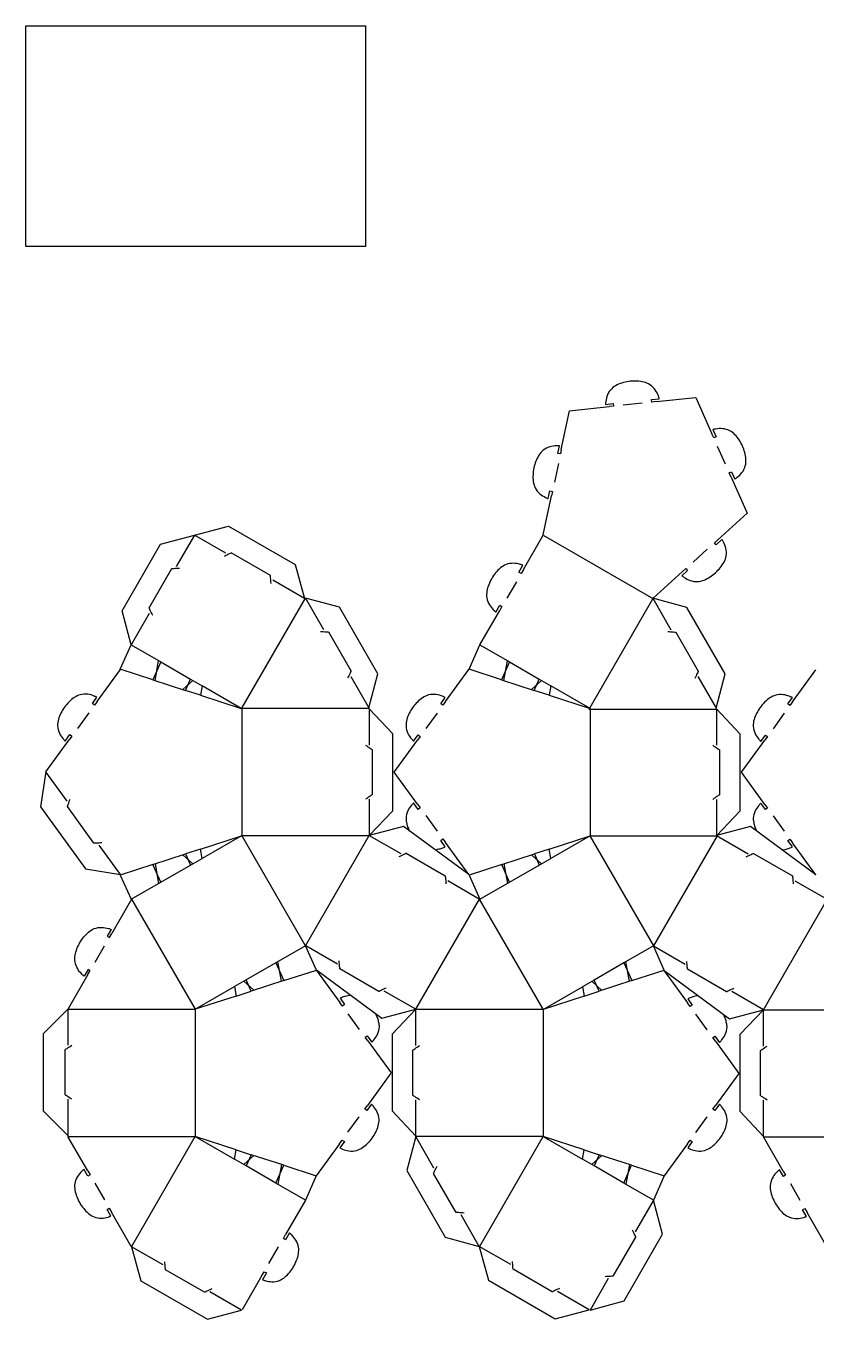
# Model space of a CAD drawing. Extents: x 0 to 369, y -59 to 229.
# Drawn here: x 0 to 157.6, y -29.6 to 228.6 of the extents above; entities that cross this region are included whole.
import ezdxf

# ---------------------------------------------------------------- set-up
doc = ezdxf.new("R2010")
doc.units = 0
doc.layers.get('0').update_dxf_attribs({"linetype": 'CONTINUOUS'})

msp = doc.modelspace()

# ---------------------------------------------------------------- linework, layer by layer
at = {"color": 7}
for p, q in [((0, 228.6), (67.733333, 228.6)), ((0, 184.573333), (0, 228.6)), ((0, 228.6), (0, 228.6)), ((67.733333, 228.6), (67.733333, 184.573333)), ((67.733333, 184.573333), (0, 184.573333))]:
    msp.add_line(p, q, dxfattribs=at)
at = {"color": 5}
for p, q in [((108.443056, 151.777593), (116.31453, 152.60473)), ((115.605955, 153.038426), (117.163215, 153.202101)), ((117.21607, 152.69924), (116.314528, 152.604769)), ((117.163215, 153.202101), (117.21607, 152.69924)), ((124.784581, 154.003138), (126.341855, 154.166813)), ((124.837404, 153.500568), (124.784581, 154.003138)), ((125.738884, 153.595603), (124.837404, 153.500568)), ((125.738882, 153.595606), (133.610356, 154.42274)), ((133.610356, 154.42274), (136.829427, 147.192125)), ((106.797292, 144.035777), (108.443056, 151.777593)), ((137.197905, 146.363916), (136.829467, 147.192136)), ((137.022936, 148.000037), (137.659821, 146.569574)), ((106.11481, 143.254118), (106.440368, 144.785752)), ((137.659821, 146.569574), (137.197905, 146.363916)), ((106.609103, 143.149055), (106.11481, 143.254118)), ((106.797294, 144.03578), (106.609103, 143.149055)), ((140.315134, 139.363219), (140.776785, 139.568758)), ((140.776785, 139.568758), (141.413673, 138.138284)), ((140.684089, 138.535227), (140.315134, 139.363219)), ((140.684092, 138.535232), (143.903164, 131.304614)), ((103.181621, 127.024672), (104.827386, 134.766487)), ((104.195953, 134.226616), (104.521511, 135.758236)), ((104.521511, 135.758236), (105.016091, 135.653108)), ((105.016091, 135.653108), (104.827347, 134.766502)), ((143.9032, 131.304628), (138.021224, 126.008725)), ((26.849197, 125.110082), (33.63122, 126.956272)), ((33.631223, 126.956272), (40.427724, 128.748437)), ((40.427724, 128.748437), (53.700604, 121.085336)), ((99.249583, 120.101916), (103.207151, 126.95625)), ((19.186095, 111.837199), (26.849197, 125.110082)), ((137.347415, 125.402351), (138.021246, 126.008694)), ((137.685746, 125.026598), (137.347415, 125.402351)), ((138.849391, 126.074345), (137.685746, 125.026598)), ((48.786655, 118.889537), (40.980131, 123.396635)), ((29.044996, 120.19613), (24.537898, 112.38961)), ((53.700604, 121.085336), (55.546794, 114.303313)), ((98.358957, 119.569413), (99.141884, 120.92548)), ((98.796594, 119.316746), (98.358957, 119.569413)), ((99.249588, 120.101919), (98.796594, 119.316746)), ((130.979184, 119.667596), (125.097207, 114.37169)), ((131.990773, 119.898818), (130.827117, 118.851059)), ((130.979178, 119.667596), (131.652634, 120.274357)), ((131.652634, 120.274357), (131.990773, 119.898818)), ((62.548231, 112.532231), (55.766208, 114.378421)), ((131.808957, 112.498257), (125.026934, 114.344447)), ((20.97826, 105.040698), (19.186095, 111.837199)), ((70.211332, 99.259348), (62.548231, 112.532231)), ((90.554155, 105.040698), (94.511724, 111.895032)), ((93.744367, 111.576705), (94.527285, 112.93276)), ((94.965173, 112.679946), (94.51169, 111.895057)), ((94.527285, 112.93276), (94.965173, 112.679946)), ((139.472058, 99.225374), (131.808957, 112.498257)), ((60.352432, 107.618279), (64.859529, 99.811758)), ((129.613158, 107.584305), (134.120255, 99.777784)), ((18.818471, 100.18973), (20.978261, 105.040698)), ((20.978261, 105.040698), (26.904188, 101.619363)), ((88.394365, 100.18973), (90.554155, 105.040698)), ((90.554155, 105.040698), (96.480082, 101.619363)), ((26.904188, 101.619363), (25.326238, 98.075228)), ((25.776928, 97.928788), (26.471705, 101.869057)), ((96.480082, 101.619363), (94.902133, 98.075228)), ((95.352822, 97.928788), (96.0476, 101.869057)), ((14.201752, 93.751166), (18.854114, 100.154274)), ((31.839659, 95.958889), (32.835266, 98.195054)), ((32.835266, 98.195054), (35.137827, 96.865669)), ((68.419167, 92.462847), (70.211332, 99.259348)), ((83.686743, 93.710489), (88.339106, 100.113598)), ((101.415554, 95.958889), (102.41116, 98.195054)), ((102.41116, 98.195054), (104.713721, 96.865669)), ((137.679893, 92.428873), (139.472058, 99.225374)), ((152.947469, 93.676515), (157.599832, 100.079624)), ((25.326238, 98.075228), (31.839659, 95.958889)), ((33.28856, 97.933343), (31.292981, 96.136516)), ((35.137827, 96.865669), (34.807881, 94.994456)), ((42.975304, 92.340698), (35.137827, 96.865669)), ((94.902133, 98.075228), (101.415554, 95.958889)), ((102.864454, 97.933343), (100.868875, 96.136516)), ((104.713721, 96.865669), (104.383775, 94.994456)), ((112.551199, 92.340698), (104.713721, 96.865669)), ((13.260345, 93.314675), (14.180729, 94.581475)), ((13.669172, 93.017648), (13.260345, 93.314675)), ((14.201758, 93.751169), (13.669172, 93.017648)), ((34.807881, 94.994456), (42.975304, 92.340698)), ((82.745334, 93.273999), (83.66572, 94.540798)), ((83.154162, 92.976971), (82.745334, 93.273999)), ((83.686749, 93.710492), (83.154162, 92.976971)), ((104.383775, 94.994456), (112.551199, 92.340698)), ((152.00606, 93.240025), (152.926446, 94.506824)), ((152.414887, 92.942997), (152.00606, 93.240025)), ((152.947474, 93.676518), (152.414887, 92.942997)), ((73.217789, 87.265439), (68.477531, 92.29031)), ((142.478512, 87.231466), (137.738256, 92.256336)), ((3.979632, 79.681375), (8.631995, 86.084481)), ((7.835567, 85.848111), (8.755943, 87.114899)), ((9.165006, 86.817697), (8.631964, 86.084509)), ((8.755943, 87.114899), (9.165006, 86.817697)), ((73.217789, 71.939237), (73.217789, 87.265439)), ((73.464623, 79.640698), (78.116986, 86.043804)), ((77.320558, 85.807434), (78.240932, 87.074223)), ((78.649997, 86.77702), (78.116955, 86.043832)), ((78.240932, 87.074223), (78.649997, 86.77702)), ((142.478512, 71.905264), (142.478512, 87.231466)), ((142.725349, 79.606724), (147.377712, 86.00983)), ((146.581283, 85.77346), (147.501658, 87.040249)), ((147.910722, 86.743046), (147.377681, 86.009858)), ((147.501658, 87.040249), (147.910722, 86.743046)), ((69.069249, 84.142741), (69.069249, 75.128549)), ((138.329975, 84.108767), (138.329975, 75.094575)), ((3.979634, 79.681375), (2.907715, 72.734774)), ((78.116681, 73.237369), (73.464623, 79.640698)), ((147.377404, 73.203395), (142.725346, 79.606724)), ((2.907715, 72.734774), (11.916231, 60.335614)), ((13.586352, 65.452171), (8.287942, 72.744807)), ((78.240896, 72.207157), (77.320513, 73.473956)), ((78.116681, 73.237375), (78.649723, 72.504187)), ((78.649723, 72.504187), (78.240896, 72.207157)), ((147.501618, 72.173183), (146.581235, 73.439982)), ((147.377404, 73.203401), (147.910446, 72.470213)), ((147.910446, 72.470213), (147.501618, 72.173183)), ((68.477531, 66.984386), (73.217789, 71.939237)), ((137.738256, 66.950412), (142.478512, 71.905264)), ((75.300182, 68.807313), (68.503681, 67.015148)), ((88.339038, 59.167753), (75.300182, 68.807313)), ((144.560908, 68.773339), (137.764407, 66.981174)), ((157.599764, 59.13378), (144.560908, 68.773339)), ((34.813951, 64.290445), (42.981375, 66.944203)), ((42.981375, 66.944203), (35.143897, 62.419233)), ((82.745298, 66.007378), (83.154359, 66.304581)), ((83.665675, 64.74059), (82.745298, 66.007378)), ((83.154359, 66.304581), (83.686946, 65.57106)), ((88.339038, 59.167753), (83.68698, 65.571079)), ((104.389846, 64.290445), (112.557269, 66.944203)), ((112.557269, 66.944203), (104.719792, 62.419233)), ((152.006021, 65.973404), (152.415082, 66.270607)), ((152.926398, 64.706616), (152.006021, 65.973404)), ((152.415082, 66.270607), (152.947669, 65.537086)), ((157.599761, 59.13378), (152.947703, 65.537105)), ((25.332309, 61.209674), (31.84573, 63.326013)), ((33.29463, 61.351558), (31.299051, 63.148385)), ((31.84573, 63.326013), (32.841336, 61.089848)), ((32.841336, 61.089848), (35.143897, 62.419233)), ((35.143897, 62.419233), (34.813951, 64.290445)), ((75.855542, 63.453809), (83.662063, 58.946711)), ((94.908203, 61.209674), (101.421624, 63.326013)), ((102.870525, 61.351558), (100.874946, 63.148385)), ((101.421624, 63.326013), (102.417231, 61.089848)), ((102.417231, 61.089848), (104.719792, 62.419233)), ((104.719792, 62.419233), (104.389846, 64.290445)), ((145.116268, 63.419835), (152.922788, 58.912737)), ((11.916231, 60.335614), (18.854082, 59.208453)), ((26.910259, 57.665538), (25.332309, 61.209674)), ((25.782998, 61.356113), (26.477776, 57.415845)), ((96.486153, 57.665538), (94.908203, 61.209674)), ((95.358893, 61.356113), (96.05367, 57.415845)), ((18.824541, 59.095172), (20.984331, 54.244203)), ((20.984331, 54.244203), (26.910259, 57.665538)), ((88.400436, 59.095172), (90.560226, 54.244203)), ((90.560226, 54.244203), (96.486153, 57.665538)), ((21.080488, 54.284386), (17.123245, 47.429863)), ((17.015245, 48.253579), (16.232327, 46.897524)), ((16.232327, 46.897524), (16.670214, 46.64471)), ((16.670214, 46.64471), (17.123208, 47.42988)), ((55.777531, 44.98734), (49.851604, 41.566005)), ((57.937321, 40.136372), (55.777531, 44.98734)), ((125.187126, 44.982457), (119.261199, 41.561123)), ((127.346916, 40.131489), (125.187126, 44.982457)), ((49.851604, 41.566005), (51.429553, 38.02187)), ((50.978864, 37.87543), (50.284086, 41.815698)), ((119.261199, 41.561123), (120.839148, 38.016987)), ((120.388459, 37.870548), (119.693682, 41.810816)), ((12.384804, 39.223318), (8.427561, 32.368795)), ((12.400654, 40.260871), (11.617728, 38.904805)), ((12.384805, 39.223312), (12.838288, 40.008203)), ((12.838288, 40.008203), (12.400654, 40.260871)), ((57.937327, 40.138088), (70.976182, 30.498528)), ((57.992648, 40.060287), (62.644706, 33.656961)), ((70.420823, 35.852032), (62.614302, 40.35913)), ((127.285592, 40.060581), (140.324448, 30.421021)), ((127.340913, 39.982781), (131.992971, 33.579455)), ((139.769088, 35.774526), (131.962567, 40.281623)), ((33.780487, 32.28734), (41.617965, 36.81231)), ((43.920526, 38.141696), (41.617965, 36.81231)), ((41.617965, 36.81231), (41.947911, 34.941098)), ((43.467232, 37.879985), (45.462811, 36.083158)), ((44.916132, 35.90553), (43.920526, 38.141696)), ((51.429553, 38.02187), (44.916132, 35.90553)), ((103.190082, 32.282457), (111.02756, 36.807428)), ((113.330121, 38.136813), (111.02756, 36.807428)), ((111.02756, 36.807428), (111.357506, 34.936216)), ((112.876827, 37.875103), (114.872406, 36.078276)), ((114.325727, 35.900648), (113.330121, 38.136813)), ((120.839148, 38.016987), (114.325727, 35.900648)), ((41.947911, 34.941098), (33.780487, 32.28734)), ((63.177327, 32.92346), (62.644742, 33.656981)), ((62.666011, 34.487451), (63.586388, 33.220663)), ((111.357506, 34.936216), (103.190082, 32.282457)), ((132.525592, 32.845954), (131.993005, 33.579475)), ((132.014276, 34.409944), (132.934654, 33.143156)), ((8.42756, 32.368795), (3.47725, 27.378934)), ((63.586388, 33.220663), (63.177327, 32.92346)), ((70.976182, 30.498528), (77.772683, 32.290693)), ((77.772681, 32.290693), (73.032425, 27.335841)), ((132.934654, 33.143156), (132.525592, 32.845954)), ((140.324448, 30.421021), (147.120949, 32.213186)), ((147.120946, 32.213186), (142.380691, 27.258335)), ((3.47725, 27.378934), (3.47725, 12.052732)), ((67.681963, 26.723854), (68.09079, 27.020884)), ((68.215005, 25.990666), (67.681963, 26.723854)), ((68.09079, 27.020884), (69.011173, 25.754084)), ((68.215005, 25.990671), (72.867063, 19.587343)), ((73.032425, 27.335841), (73.032425, 12.009639)), ((137.030229, 26.646347), (137.439056, 26.943377)), ((137.56327, 25.913159), (137.030229, 26.646347)), ((137.439056, 26.943377), (138.359439, 25.676578)), ((137.56327, 25.913165), (142.215328, 19.509836)), ((142.380691, 27.258335), (142.380691, 11.932133)), ((7.835842, 15.21044), (7.835842, 24.224632)), ((77.180962, 15.132338), (77.180962, 24.14653)), ((146.529227, 15.054831), (146.529227, 24.069023)), ((72.805733, 19.514716), (68.15337, 13.11161)), ((142.215328, 19.509836), (137.562965, 13.10673)), ((67.62036, 12.378394), (68.153401, 13.111582)), ((68.949799, 13.347979), (68.029424, 12.081191)), ((137.029955, 12.373514), (137.562996, 13.106702)), ((138.359394, 13.3431), (137.439019, 12.076311)), ((3.47725, 12.052732), (8.42756, 7.062871)), ((68.029424, 12.081191), (67.62036, 12.378394)), ((73.032425, 12.009639), (77.772681, 6.984769)), ((137.439019, 12.076311), (137.029955, 12.373514)), ((142.380691, 11.932133), (147.120946, 6.907262)), ((12.337729, 0.03282), (8.380486, 6.887343)), ((41.941843, 4.23709), (33.77442, 6.890848)), ((33.77442, 6.890848), (41.611897, 2.365877)), ((62.583613, 5.444925), (57.931253, -0.958184)), ((62.58361, 5.444922), (63.116195, 6.178443)), ((63.525022, 5.881415), (62.604636, 4.614616)), ((63.116195, 6.178443), (63.525022, 5.881415)), ((77.772683, 6.890693), (75.980519, 0.094192)), ((111.351435, 4.23221), (103.184012, 6.885968)), ((103.184012, 6.885968), (111.021489, 2.360998)), ((131.993208, 5.440045), (127.340845, -0.963064)), ((131.993203, 5.440042), (132.52579, 6.173563)), ((132.934617, 5.876536), (132.014231, 4.609736)), ((132.52579, 6.173563), (132.934617, 5.876536)), ((151.07819, -0.041337), (147.120949, 6.813186)), ((41.611897, 2.365877), (41.941843, 4.23709)), ((43.461164, 1.298202), (45.456743, 3.09503)), ((44.910065, 3.272657), (43.914458, 1.036492)), ((51.423485, 1.156318), (44.910065, 3.272657)), ((111.021489, 2.360998), (111.351435, 4.23221)), ((112.870756, 1.293323), (114.866335, 3.09015)), ((114.319657, 3.267778), (113.32405, 1.031613)), ((120.833078, 1.151438), (114.319657, 3.267778)), ((12.353579, -1.004734), (11.570653, 0.351333)), ((12.337731, 0.032825), (12.791214, -0.752066)), ((43.914458, 1.036492), (41.611897, 2.365877)), ((49.845536, -2.387817), (51.423485, 1.156318)), ((50.972796, 1.302758), (50.278019, -2.637511)), ((75.980519, 0.094192), (83.64362, -13.178691)), ((113.32405, 1.031613), (111.021489, 2.360998)), ((119.255128, -2.392697), (120.833078, 1.151438)), ((120.382388, 1.297878), (119.687611, -2.64239)), ((151.094039, -1.07889), (150.311115, 0.277176)), ((12.791214, -0.752066), (12.353579, -1.004734)), ((55.771463, -5.809152), (49.845536, -2.387817)), ((57.931253, -0.958184), (55.771463, -5.809152)), ((85.839419, -8.264739), (81.332321, -0.458219)), ((125.181055, -5.814032), (119.255128, -2.392697)), ((127.340845, -0.963064), (125.181055, -5.814032)), ((151.078192, -0.041331), (151.531676, -0.826222)), ((151.531676, -0.826222), (151.094039, -1.07889)), ((16.185252, -7.641387), (16.623139, -7.388572)), ((16.96817, -8.997442), (16.185252, -7.641387)), ((16.623139, -7.388572), (17.076133, -8.173743)), ((55.771463, -5.809152), (51.813895, -12.663486)), ((126.971329, -12.613886), (125.179164, -5.817385)), ((154.925714, -7.715544), (155.363601, -7.462729)), ((155.708632, -9.071599), (154.925714, -7.715544)), ((155.363601, -7.462729), (155.816594, -8.247899)), ((21.033413, -15.028249), (17.07617, -8.173726)), ((159.773874, -15.102405), (155.81663, -8.247882)), ((51.360443, -13.4484), (51.813926, -12.663511)), ((52.581251, -12.345159), (51.798333, -13.701214)), ((119.308228, -25.886766), (126.971329, -12.613886)), ((21.080487, -15.109701), (22.926678, -21.891727)), ((51.798333, -13.701214), (51.360443, -13.4484)), ((83.64362, -13.178691), (90.425643, -15.024882)), ((90.425645, -15.024879), (92.271836, -21.806905)), ((121.617825, -13.169245), (117.110727, -20.975766)), ((35.644201, -24.201323), (27.837679, -19.694226)), ((47.07603, -20.870373), (47.529022, -20.0852)), ((47.966658, -20.337867), (47.183734, -21.693934)), ((47.529022, -20.0852), (47.966658, -20.337867)), ((104.989356, -24.116501), (97.182836, -19.609404)), ((22.926678, -21.891727), (36.199558, -29.554828)), ((47.076035, -20.87037), (43.118464, -27.724704)), ((92.271836, -21.806905), (105.544716, -29.470006)), ((36.199558, -29.554828), (42.996059, -27.762663)), ((105.544716, -29.470006), (112.341217, -27.677841)), ((112.526202, -27.732956), (119.308228, -25.886766))]:
    msp.add_line(p, q, dxfattribs=at)
at = {"color": 1}
for p, q in [((122.92503, 153.299468), (119.128416, 152.900239)), ((139.532922, 141.119849), (137.980014, 144.607277)), ((106.209406, 141.268137), (105.415879, 137.53397)), ((33.63122, 126.956272), (30.000914, 120.668017)), ((39.909764, 123.331137), (33.631223, 126.956272)), ((103.207151, 126.95625), (125.204195, 114.25625)), ((133.081573, 121.561115), (135.918437, 124.115692)), ((55.546794, 114.303313), (49.258539, 117.93362)), ((97.835223, 117.651397), (95.926611, 114.345209)), ((43.066208, 92.381375), (55.766208, 114.378418)), ((55.766208, 114.378421), (59.396514, 108.090166)), ((112.365578, 92.225726), (125.065578, 114.22277)), ((125.026934, 114.344447), (128.65724, 108.056192)), ((24.603396, 111.319242), (20.978261, 105.040698)), ((26.904188, 101.619363), (32.835266, 98.195054)), ((96.480082, 101.619363), (102.41116, 98.195054)), ((25.326238, 98.075228), (18.818471, 100.18973)), ((64.794031, 98.741391), (68.419167, 92.462847)), ((94.902133, 98.075228), (88.394365, 100.18973)), ((134.054757, 98.707417), (137.679893, 92.428873)), ((34.807881, 94.994456), (31.839659, 95.958889)), ((104.383775, 94.994456), (101.415554, 95.958889)), ((12.538992, 91.461915), (10.295245, 88.373342)), ((43.066208, 92.381375), (43.066208, 66.981375)), ((43.066208, 92.381375), (68.466208, 92.381375)), ((68.477531, 92.29031), (68.477342, 85.029367)), ((82.023983, 91.421238), (79.780234, 88.332666)), ((112.365578, 92.225726), (137.765578, 92.225726)), ((112.551199, 92.340698), (112.551199, 66.940698)), ((137.738256, 92.256336), (137.738067, 84.995393)), ((151.284709, 91.387264), (149.04096, 88.298692)), ((8.241198, 73.816156), (3.979634, 79.681375)), ((68.477342, 74.234331), (68.477531, 66.984386)), ((137.738067, 74.200357), (137.738254, 66.950412)), ((79.780068, 70.948573), (82.024118, 67.86022)), ((149.040791, 70.914599), (151.284841, 67.826247)), ((18.854082, 59.208453), (14.586359, 65.08279)), ((55.777531, 44.987343), (43.077531, 66.984386)), ((43.077531, 66.984386), (68.477531, 66.984386)), ((55.777531, 44.987343), (68.477531, 66.984386)), ((68.503681, 67.015148), (74.791748, 63.384515)), ((125.262521, 44.946666), (112.562521, 66.943709)), ((112.562521, 66.943709), (137.962521, 66.943709)), ((125.262521, 44.946666), (137.962521, 66.943709)), ((137.764407, 66.981174), (144.052473, 63.350541)), ((34.813951, 64.290445), (31.84573, 63.326013)), ((104.389846, 64.290445), (101.421624, 63.326013)), ((25.332309, 61.209674), (18.824541, 59.095172)), ((26.910259, 57.665538), (32.841336, 61.089848)), ((94.908203, 61.209674), (88.400436, 59.095172)), ((96.486153, 57.665538), (102.417231, 61.089848)), ((84.140523, 57.986998), (90.419253, 54.362186)), ((153.401248, 57.953024), (159.679979, 54.328212)), ((21.080488, 54.284386), (33.780487, 32.287343)), ((77.772683, 32.290693), (90.472683, 54.287736)), ((103.172683, 32.290693), (90.472683, 54.287736)), ((147.120949, 32.213186), (159.820949, 54.210229)), ((13.799835, 41.673447), (15.708773, 44.979446)), ((62.135842, 41.318843), (55.857112, 44.943655)), ((131.484108, 41.241337), (125.205377, 44.866148)), ((49.851604, 41.566005), (43.920526, 38.141696)), ((119.261199, 41.561123), (113.330121, 38.136813)), ((51.429553, 38.02187), (57.937321, 40.136372)), ((120.839148, 38.016987), (127.346916, 40.131489)), ((41.947911, 34.941098), (44.916132, 35.90553)), ((77.772683, 32.290693), (71.484617, 35.921326)), ((111.357506, 34.936216), (114.325727, 35.900648)), ((147.120949, 32.213186), (140.832882, 35.84382)), ((8.380488, 32.287343), (33.780487, 32.287343)), ((8.427749, 25.11885), (8.427561, 32.368795)), ((33.780487, 32.287343), (33.780487, 6.887343)), ((66.551618, 28.279468), (64.307568, 31.36782)), ((77.77287, 25.040748), (77.772683, 32.290693)), ((77.772683, 32.290693), (103.172683, 32.290693)), ((103.172683, 32.290693), (103.172683, 6.890693)), ((135.899883, 28.201961), (133.655833, 31.290314)), ((147.121135, 24.963241), (147.120949, 32.213186)), ((147.120949, 32.213186), (172.520949, 32.213186)), ((8.42756, 7.062871), (8.427748, 14.323814)), ((77.772681, 6.984769), (77.77287, 14.245711)), ((147.120946, 6.907262), (147.121135, 14.168205)), ((64.246373, 7.734176), (66.490122, 10.822748)), ((133.655968, 7.729296), (135.899717, 10.817868)), ((8.380488, 6.887343), (33.780487, 6.887343)), ((21.080488, -15.109701), (33.780487, 6.887343)), ((103.172683, 6.890693), (77.772683, 6.890693)), ((81.397819, 0.612148), (77.772683, 6.890693)), ((90.472683, -15.106351), (103.172683, 6.890693)), ((147.120949, 6.813186), (172.520949, 6.813186)), ((41.941843, 4.23709), (44.910065, 3.272657)), ((111.351435, 4.23221), (114.319657, 3.267778)), ((49.845536, -2.387817), (43.914458, 1.036492)), ((51.423485, 1.156318), (57.931253, -0.958184)), ((119.255128, -2.392697), (113.32405, 1.031613)), ((120.833078, 1.151438), (127.340845, -0.963064)), ((13.75276, -2.41731), (15.661698, -5.723309)), ((152.493221, -2.491466), (154.402158, -5.797465)), ((125.179164, -5.817385), (121.548531, -12.105451)), ((90.425643, -15.024882), (86.795336, -8.736626)), ((27.359219, -18.734512), (21.080488, -15.109701)), ((48.490395, -18.419851), (50.399005, -15.113663)), ((96.704376, -18.64969), (90.425645, -15.024879)), ((116.151014, -21.454226), (112.526202, -27.732956)), ((42.996059, -27.762663), (36.707993, -24.132029)), ((112.341217, -27.677841), (106.053151, -24.047207))]:
    msp.add_line(p, q, dxfattribs=at)
at = {"color": 5}
for points, knots in [([(126.341855, 154.166813), (126.282562, 154.355731), (126.090297, 154.968317), (125.587797, 156.011416), (124.255078, 157.346032), (121.871983, 157.829703), (119.219889, 157.551095), (116.989488, 156.582097), (115.962792, 154.999703), (115.686653, 153.87491), (115.624975, 153.235576), (115.605955, 153.038426)], [0, 0, 0, 0, 0.594053, 1.926275, 3.438883, 6.074694, 8.833686, 11.46947, 12.982644, 14.315442, 14.909673, 14.909673, 14.909673, 14.909673]), ([(141.413673, 138.138284), (141.575022, 138.253054), (142.098212, 138.625207), (142.934977, 139.425448), (143.792436, 141.105357), (143.516021, 143.521277), (142.431508, 145.957473), (140.820705, 147.779275), (138.998491, 148.266733), (137.843417, 148.181777), (137.216314, 148.042871), (137.022936, 148.000037)], [0, 0, 0, 0, 0.594052, 1.926273, 3.438879, 6.07469, 8.833681, 11.469463, 12.98264, 14.315438, 14.90967, 14.90967, 14.90967, 14.90967]), ([(106.440368, 144.785752), (106.242374, 144.787739), (105.600358, 144.794184), (104.453031, 144.638614), (102.771905, 143.783541), (101.57549, 141.666546), (101.020919, 139.058161), (101.253259, 136.637488), (102.440937, 135.172054), (103.425347, 134.561851), (104.014331, 134.305627), (104.195953, 134.226616)], [0, 0, 0, 0, 0.594052, 1.926273, 3.43888, 6.074691, 8.833682, 11.469464, 12.982639, 14.315436, 14.909667, 14.909667, 14.909667, 14.909667]), ([(130.827117, 118.851059), (130.986129, 118.733073), (131.501743, 118.350491), (132.521392, 117.801967), (134.384051, 117.505598), (136.59631, 118.515044), (138.578138, 120.299303), (139.813006, 122.394236), (139.713513, 124.277896), (139.275778, 125.350183), (138.949885, 125.903669), (138.849391, 126.074345)], [0, 0, 0, 0, 0.594053, 1.926274, 3.438881, 6.074692, 8.833683, 11.469465, 12.982641, 14.315437, 14.909668, 14.909668, 14.909668, 14.909668]), ([(40.980131, 123.396635), (40.962489, 123.388156), (40.821349, 123.32033), (40.345002, 123.091417), (39.886298, 122.870982), (39.551091, 122.709895)], [0, 0, 0, 0, 0.058722, 0.469774, 1.585487, 1.585487, 1.585487, 1.585487]), ([(30.622155, 120.309341), (30.252204, 120.282785), (29.745956, 120.246446), (29.220236, 120.208709), (29.064467, 120.197528), (29.044996, 120.19613)], [0, 0, 0, 0, 1.112709, 1.522654, 1.581217, 1.581217, 1.581217, 1.581217]), ([(48.899866, 117.312378), (48.87331, 117.682329), (48.836971, 118.188578), (48.799234, 118.714297), (48.788053, 118.870066), (48.786655, 118.889537)], [0, 0, 0, 0, 1.112709, 1.522654, 1.581217, 1.581217, 1.581217, 1.581217]), ([(99.141884, 120.92548), (98.954194, 120.988554), (98.345592, 121.193077), (97.206345, 121.399665), (95.343267, 121.105938), (93.551221, 119.46227), (92.217758, 117.15292), (91.690697, 114.778925), (92.367404, 113.018202), (93.11507, 112.133664), (93.596049, 111.707974), (93.744367, 111.576705)], [0, 0, 0, 0, 0.594052, 1.926274, 3.438883, 6.074692, 8.833683, 11.469465, 12.982641, 14.315439, 14.90967, 14.90967, 14.90967, 14.90967]), ([(24.537898, 112.38961), (24.546376, 112.371967), (24.614202, 112.230827), (24.843116, 111.75448), (25.063551, 111.295776), (25.224638, 110.960569)], [0, 0, 0, 0, 0.058722, 0.469774, 1.585487, 1.585487, 1.585487, 1.585487]), ([(58.775273, 107.731489), (59.145224, 107.704934), (59.651472, 107.668595), (60.177192, 107.630858), (60.332961, 107.619676), (60.352432, 107.618279)], [0, 0, 0, 0, 1.112709, 1.522654, 1.581217, 1.581217, 1.581217, 1.581217]), ([(128.035998, 107.697516), (128.405949, 107.67096), (128.912198, 107.634621), (129.437918, 107.596884), (129.593687, 107.585703), (129.613158, 107.584305)], [0, 0, 0, 0, 1.112709, 1.522654, 1.581217, 1.581217, 1.581217, 1.581217]), ([(64.859529, 99.811758), (64.851051, 99.794116), (64.783225, 99.652976), (64.554312, 99.176629), (64.333877, 98.717925), (64.17279, 98.382717)], [0, 0, 0, 0, 0.058722, 0.469774, 1.585487, 1.585487, 1.585487, 1.585487]), ([(134.120255, 99.777784), (134.111777, 99.760142), (134.043951, 99.619002), (133.815037, 99.142655), (133.594602, 98.683951), (133.433515, 98.348744)], [0, 0, 0, 0, 0.058722, 0.469774, 1.585487, 1.585487, 1.585487, 1.585487]), ([(14.180729, 94.581475), (14.000661, 94.663822), (13.416771, 94.930842), (12.305359, 95.255382), (10.421785, 95.158007), (8.467746, 93.710665), (6.900193, 91.553351), (6.12787, 89.247454), (6.616824, 87.425642), (7.267935, 86.467797), (7.701783, 85.994164), (7.835567, 85.848111)], [0, 0, 0, 0, 0.594052, 1.926274, 3.438881, 6.074692, 8.833682, 11.469465, 12.982641, 14.315438, 14.909669, 14.909669, 14.909669, 14.909669]), ([(83.66572, 94.540798), (83.485652, 94.623145), (82.901763, 94.890165), (81.790351, 95.214705), (79.906777, 95.11733), (77.952737, 93.669988), (76.385184, 91.512674), (75.61286, 89.206777), (76.101815, 87.384965), (76.752926, 86.427121), (77.186774, 85.953487), (77.320558, 85.807434)], [0, 0, 0, 0, 0.594052, 1.926274, 3.438881, 6.074692, 8.833683, 11.469465, 12.982641, 14.315438, 14.909669, 14.909669, 14.909669, 14.909669]), ([(152.926446, 94.506824), (152.746378, 94.589172), (152.162488, 94.856191), (151.051077, 95.180731), (149.167502, 95.083356), (147.213462, 93.636014), (145.645909, 91.4787), (144.873586, 89.172803), (145.362541, 87.350991), (146.013652, 86.393147), (146.447499, 85.919513), (146.581283, 85.77346)], [0, 0, 0, 0, 0.594052, 1.926274, 3.438881, 6.074692, 8.833683, 11.469465, 12.982641, 14.315438, 14.909669, 14.909669, 14.909669, 14.909669]), ([(67.759995, 85.029367), (68.067104, 84.821393), (68.487358, 84.536797), (68.923776, 84.241255), (69.053086, 84.153687), (69.069249, 84.142741)], [0, 0, 0, 0, 1.11271, 1.522655, 1.581219, 1.581219, 1.581219, 1.581219]), ([(137.020721, 84.995393), (137.32783, 84.787419), (137.748084, 84.502823), (138.184502, 84.207281), (138.313811, 84.119713), (138.329975, 84.108767)], [0, 0, 0, 0, 1.11271, 1.522655, 1.581219, 1.581219, 1.581219, 1.581219]), ([(69.069249, 75.128549), (69.053086, 75.117509), (68.923776, 75.029191), (68.487358, 74.731119), (68.067104, 74.444086), (67.759995, 74.234331)], [0, 0, 0, 0, 0.058722, 0.469774, 1.585488, 1.585488, 1.585488, 1.585488]), ([(138.329975, 75.094575), (138.313811, 75.083535), (138.184502, 74.995217), (137.748084, 74.697145), (137.32783, 74.410112), (137.020721, 74.200357)], [0, 0, 0, 0, 0.058722, 0.469774, 1.585488, 1.585488, 1.585488, 1.585488]), ([(8.287942, 72.744807), (8.29453, 72.763239), (8.347231, 72.910695), (8.525098, 73.40836), (8.696378, 73.887593), (8.821544, 74.237802)], [0, 0, 0, 0, 0.058722, 0.469774, 1.585486, 1.585486, 1.585486, 1.585486]), ([(77.320513, 73.473956), (77.186364, 73.328144), (76.751374, 72.855334), (76.108743, 71.898789), (75.742451, 70.676543), (75.908371, 69.600513), (76.124154, 68.761875), (76.347947, 68.216776), (76.458707, 67.946992)], [0, 0, 0, 0, 0.594053, 1.926275, 3.438883, 4.269461, 5.161049, 6.034722, 6.034722, 6.034722, 6.034722]), ([(146.581235, 73.439982), (146.447087, 73.29417), (146.012096, 72.82136), (145.369466, 71.864815), (145.003173, 70.642569), (145.169093, 69.566539), (145.384877, 68.727901), (145.60867, 68.182802), (145.71943, 67.913019)], [0, 0, 0, 0, 0.594053, 1.926275, 3.438883, 4.269461, 5.161049, 6.034722, 6.034722, 6.034722, 6.034722]), ([(15.166706, 65.504435), (14.796006, 65.492176), (14.288732, 65.475399), (13.761947, 65.457978), (13.605863, 65.452816), (13.586352, 65.452171)], [0, 0, 0, 0, 1.112709, 1.522654, 1.581218, 1.581218, 1.581218, 1.581218]), ([(81.628666, 64.143667), (81.959354, 64.205184), (82.551125, 64.315269), (83.222641, 64.55123), (83.56606, 64.698012), (83.665675, 64.74059)], [0, 0, 0, 0, 1.007623, 1.803157, 2.128204, 2.128204, 2.128204, 2.128204]), ([(150.889389, 64.109693), (151.220077, 64.17121), (151.811848, 64.281295), (152.483364, 64.517256), (152.826783, 64.664039), (152.926398, 64.706616)], [0, 0, 0, 0, 1.007623, 1.803157, 2.128204, 2.128204, 2.128204, 2.128204]), ([(74.433074, 62.763273), (74.76674, 62.925251), (75.223334, 63.146904), (75.69749, 63.377083), (75.837981, 63.445284), (75.855542, 63.453809)], [0, 0, 0, 0, 1.11271, 1.522655, 1.581219, 1.581219, 1.581219, 1.581219]), ([(143.6938, 62.729299), (144.027465, 62.891277), (144.48406, 63.11293), (144.958216, 63.343109), (145.098706, 63.41131), (145.116268, 63.419835)], [0, 0, 0, 0, 1.11271, 1.522655, 1.581219, 1.581219, 1.581219, 1.581219]), ([(83.662063, 58.946711), (83.663542, 58.927193), (83.675372, 58.77105), (83.715301, 58.244065), (83.753751, 57.736597), (83.781849, 57.365756)], [0, 0, 0, 0, 0.058722, 0.469774, 1.585487, 1.585487, 1.585487, 1.585487]), ([(152.922788, 58.912737), (152.924267, 58.893219), (152.936098, 58.737076), (152.976027, 58.210091), (153.014477, 57.702624), (153.042575, 57.331782)], [0, 0, 0, 0, 0.058722, 0.469774, 1.585487, 1.585487, 1.585487, 1.585487]), ([(11.617728, 38.904805), (11.46926, 39.035811), (10.987836, 39.460614), (10.239303, 40.343937), (9.562139, 42.104274), (10.089574, 44.478065), (11.422798, 46.787554), (13.215207, 48.430999), (15.078391, 48.725315), (16.218256, 48.520087), (16.827404, 48.316392), (17.015245, 48.253579)], [0, 0, 0, 0, 0.594052, 1.926273, 3.43888, 6.074692, 8.833683, 11.469465, 12.982641, 14.315438, 14.909669, 14.909669, 14.909669, 14.909669]), ([(62.614302, 40.35913), (62.612823, 40.378648), (62.600992, 40.534791), (62.561064, 41.061776), (62.522614, 41.569244), (62.494516, 41.940085)], [0, 0, 0, 0, 0.058722, 0.469774, 1.585487, 1.585487, 1.585487, 1.585487]), ([(131.962567, 40.281623), (131.961088, 40.301141), (131.949258, 40.457285), (131.909329, 40.98427), (131.870879, 41.491737), (131.842781, 41.862578)], [0, 0, 0, 0, 0.058722, 0.469774, 1.585487, 1.585487, 1.585487, 1.585487]), ([(71.84329, 36.542568), (71.509625, 36.38059), (71.053031, 36.158937), (70.578875, 35.928758), (70.438384, 35.860557), (70.420823, 35.852032)], [0, 0, 0, 0, 1.11271, 1.522655, 1.581219, 1.581219, 1.581219, 1.581219]), ([(141.191556, 36.465061), (140.85789, 36.303084), (140.401296, 36.08143), (139.92714, 35.851252), (139.786649, 35.783051), (139.769088, 35.774526)], [0, 0, 0, 0, 1.11271, 1.522655, 1.581219, 1.581219, 1.581219, 1.581219]), ([(64.70302, 35.084374), (64.372332, 35.022857), (63.780561, 34.912772), (63.109045, 34.676811), (62.765626, 34.530028), (62.666011, 34.487451)], [0, 0, 0, 0, 1.007623, 1.803157, 2.128204, 2.128204, 2.128204, 2.128204]), ([(134.051286, 35.006867), (133.720598, 34.94535), (133.128826, 34.835266), (132.45731, 34.599304), (132.113891, 34.452522), (132.014276, 34.409944)], [0, 0, 0, 0, 1.007623, 1.803157, 2.128204, 2.128204, 2.128204, 2.128204]), ([(69.011173, 25.754084), (69.145322, 25.899897), (69.580312, 26.372707), (70.222943, 27.329252), (70.589235, 28.551498), (70.423315, 29.627528), (70.207532, 30.466165), (69.983739, 31.011265), (69.872979, 31.281048)], [0, 0, 0, 0, 0.594053, 1.926275, 3.438883, 4.269461, 5.161049, 6.034722, 6.034722, 6.034722, 6.034722]), ([(138.359439, 25.676578), (138.493587, 25.82239), (138.928578, 26.295201), (139.571209, 27.251745), (139.937501, 28.473991), (139.771581, 29.550021), (139.555797, 30.388659), (139.332004, 30.933758), (139.221244, 31.203542)], [0, 0, 0, 0, 0.594053, 1.926275, 3.438883, 4.269461, 5.161049, 6.034722, 6.034722, 6.034722, 6.034722]), ([(7.835842, 24.224632), (7.852005, 24.235672), (7.981315, 24.32399), (8.417733, 24.622062), (8.837987, 24.909095), (9.145096, 25.11885)], [0, 0, 0, 0, 0.058722, 0.469774, 1.585488, 1.585488, 1.585488, 1.585488]), ([(77.180962, 24.14653), (77.197126, 24.157569), (77.326435, 24.245887), (77.762853, 24.54396), (78.183107, 24.830993), (78.490216, 25.040748)], [0, 0, 0, 0, 0.058722, 0.469774, 1.585488, 1.585488, 1.585488, 1.585488]), ([(146.529227, 24.069023), (146.545391, 24.080063), (146.6747, 24.168381), (147.111118, 24.466453), (147.531373, 24.753486), (147.838482, 24.963241)], [0, 0, 0, 0, 0.058722, 0.469774, 1.585488, 1.585488, 1.585488, 1.585488]), ([(9.145096, 14.323814), (8.837987, 14.531788), (8.417733, 14.816384), (7.981315, 15.111926), (7.852005, 15.199494), (7.835842, 15.21044)], [0, 0, 0, 0, 1.11271, 1.522655, 1.581219, 1.581219, 1.581219, 1.581219]), ([(62.604636, 4.614616), (62.784704, 4.532268), (63.368594, 4.265249), (64.480007, 3.940709), (66.363581, 4.038083), (68.31762, 5.485426), (69.885173, 7.64274), (70.657495, 9.948636), (70.168543, 11.770449), (69.517431, 12.728293), (69.083583, 13.201927), (68.949799, 13.347979)], [0, 0, 0, 0, 0.594052, 1.926274, 3.438883, 6.074693, 8.833683, 11.469466, 12.982641, 14.315439, 14.90967, 14.90967, 14.90967, 14.90967]), ([(78.490216, 14.245711), (78.183107, 14.453685), (77.762853, 14.738282), (77.326435, 15.033824), (77.197126, 15.121392), (77.180962, 15.132338)], [0, 0, 0, 0, 1.11271, 1.522655, 1.581219, 1.581219, 1.581219, 1.581219]), ([(132.014231, 4.609736), (132.194299, 4.527389), (132.778189, 4.260369), (133.8896, 3.935829), (135.773175, 4.033204), (137.727214, 5.480546), (139.294768, 7.63786), (140.067091, 9.943757), (139.578136, 11.765569), (138.927025, 12.723413), (138.493178, 13.197047), (138.359394, 13.3431)], [0, 0, 0, 0, 0.594052, 1.926274, 3.438881, 6.074692, 8.833683, 11.469465, 12.982641, 14.315438, 14.909669, 14.909669, 14.909669, 14.909669]), ([(147.838482, 14.168205), (147.531373, 14.376179), (147.111118, 14.660775), (146.6747, 14.956317), (146.545391, 15.043885), (146.529227, 15.054831)], [0, 0, 0, 0, 1.11271, 1.522655, 1.581219, 1.581219, 1.581219, 1.581219]), ([(11.570653, 0.351333), (11.422185, 0.220326), (10.940762, -0.204477), (10.192228, -1.0878), (9.515064, -2.848136), (10.042499, -5.221928), (11.375723, -7.531417), (13.168132, -9.174861), (15.031316, -9.469178), (16.171181, -9.26395), (16.780329, -9.060255), (16.96817, -8.997442)], [0, 0, 0, 0, 0.594052, 1.926273, 3.43888, 6.074692, 8.833683, 11.469465, 12.982641, 14.315438, 14.909669, 14.909669, 14.909669, 14.909669]), ([(81.332321, -0.458219), (81.340799, -0.440576), (81.408626, -0.299437), (81.637539, 0.17691), (81.857974, 0.635615), (82.019061, 0.970822)], [0, 0, 0, 0, 0.058722, 0.469774, 1.585487, 1.585487, 1.585487, 1.585487]), ([(150.311115, 0.277176), (150.162647, 0.146169), (149.681224, -0.278634), (148.93269, -1.161956), (148.255526, -2.922293), (148.782961, -5.296084), (150.116185, -7.605574), (151.908595, -9.249018), (153.771778, -9.543334), (154.911644, -9.338106), (155.520791, -9.134411), (155.708632, -9.071599)], [0, 0, 0, 0, 0.594052, 1.926273, 3.43888, 6.074692, 8.833683, 11.469465, 12.982641, 14.315438, 14.909669, 14.909669, 14.909669, 14.909669]), ([(87.416578, -8.37795), (87.046627, -8.351395), (86.540378, -8.315055), (86.014658, -8.277318), (85.85889, -8.266137), (85.839419, -8.264739)], [0, 0, 0, 0, 1.112709, 1.522654, 1.581217, 1.581217, 1.581217, 1.581217]), ([(47.183734, -21.693934), (47.371424, -21.757008), (47.980025, -21.961531), (49.119272, -22.168119), (50.982349, -21.874391), (52.774396, -20.230725), (54.10786, -17.921374), (54.634921, -15.54738), (53.958214, -13.786656), (53.210548, -12.902118), (52.729569, -12.476428), (52.581251, -12.345159)], [0, 0, 0, 0, 0.594052, 1.926272, 3.43888, 6.074691, 8.833682, 11.469464, 12.98264, 14.315438, 14.90967, 14.90967, 14.90967, 14.90967]), ([(120.927289, -11.746778), (121.089266, -12.080443), (121.31092, -12.537037), (121.541098, -13.011193), (121.6093, -13.151684), (121.617825, -13.169245)], [0, 0, 0, 0, 1.11271, 1.522655, 1.581219, 1.581219, 1.581219, 1.581219]), ([(97.182836, -19.609404), (97.181357, -19.589886), (97.169526, -19.433742), (97.129597, -18.906757), (97.091147, -18.39929), (97.063049, -18.028449)], [0, 0, 0, 0, 0.058722, 0.469774, 1.585487, 1.585487, 1.585487, 1.585487]), ([(27.837679, -19.694226), (27.8362, -19.674708), (27.824369, -19.518564), (27.78444, -18.991579), (27.74599, -18.484112), (27.717892, -18.113271)], [0, 0, 0, 0, 0.058722, 0.469774, 1.585487, 1.585487, 1.585487, 1.585487]), ([(117.110727, -20.975766), (117.091209, -20.977245), (116.935066, -20.989076), (116.408081, -21.029004), (115.900613, -21.067454), (115.529772, -21.095552)], [0, 0, 0, 0, 0.058722, 0.469774, 1.585487, 1.585487, 1.585487, 1.585487]), ([(37.066666, -23.510788), (36.733001, -23.672765), (36.276408, -23.894418), (35.802253, -24.124597), (35.661762, -24.192798), (35.644201, -24.201323)], [0, 0, 0, 0, 1.112708, 1.522653, 1.581217, 1.581217, 1.581217, 1.581217]), ([(106.411824, -23.425966), (106.078159, -23.587943), (105.621564, -23.809597), (105.147408, -24.039775), (105.006918, -24.107976), (104.989356, -24.116501)], [0, 0, 0, 0, 1.11271, 1.522655, 1.581219, 1.581219, 1.581219, 1.581219])]:
    msp.add_open_spline(points, degree=3, knots=knots, dxfattribs=at)

doc.saveas('drawing.dxf')
